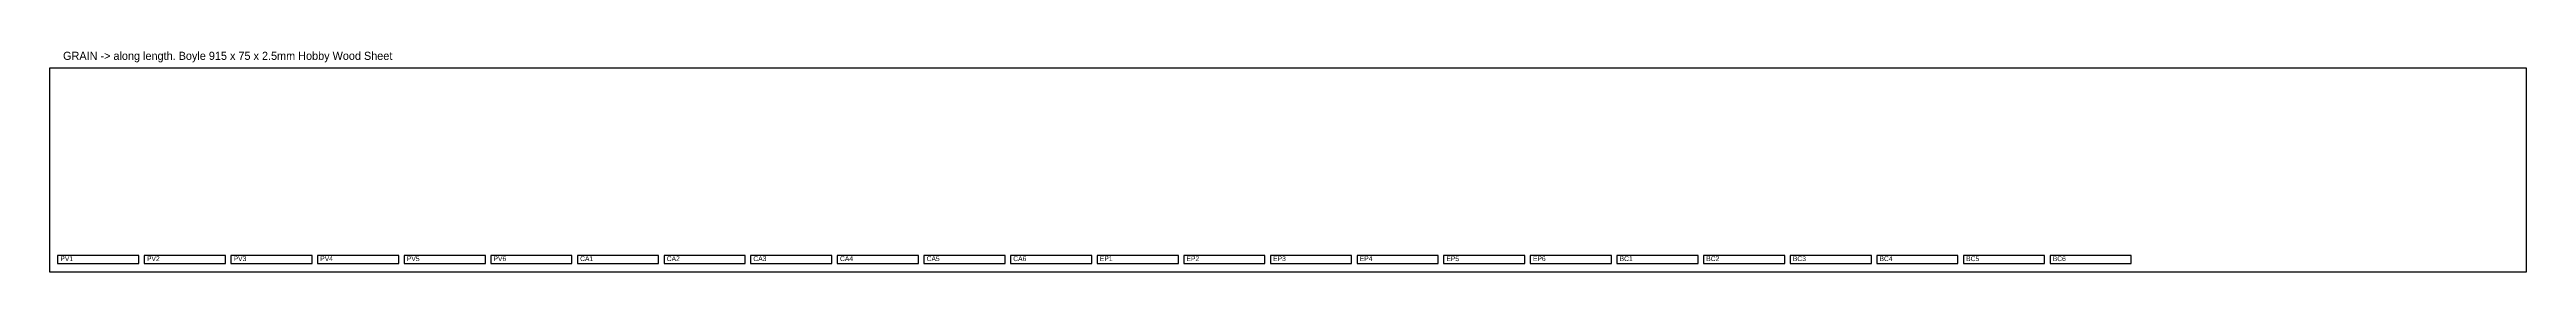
# Model space of a CAD drawing. Header units: millimetres. Extents: x 0 to 915, y 0 to 81.
import ezdxf

# ---------------------------------------------------------------- set-up
doc = ezdxf.new("R2010")
doc.units = ezdxf.units.MM
for name, color, linetype in [('CUT', 1, 'Continuous'), ('LABELS', 5, 'Continuous'), ('SHEET', 8, 'Continuous')]:
    doc.layers.add(name, color=color, linetype=linetype)

msp = doc.modelspace()

# ---------------------------------------------------------------- linework, layer by layer
at = {"layer": 'CUT'}
for points in [[(3, 3), (33, 3), (33, 6), (3, 6)], [(35, 3), (65, 3), (65, 6), (35, 6)], [(67, 3), (97, 3), (97, 6), (67, 6)], [(99, 3), (129, 3), (129, 6), (99, 6)], [(131, 3), (161, 3), (161, 6), (131, 6)], [(163, 3), (193, 3), (193, 6), (163, 6)], [(195, 3), (225, 3), (225, 6), (195, 6)], [(227, 3), (257, 3), (257, 6), (227, 6)], [(259, 3), (289, 3), (289, 6), (259, 6)], [(291, 3), (321, 3), (321, 6), (291, 6)], [(323, 3), (353, 3), (353, 6), (323, 6)], [(355, 3), (385, 3), (385, 6), (355, 6)], [(387, 3), (417, 3), (417, 6), (387, 6)], [(419, 3), (449, 3), (449, 6), (419, 6)], [(451, 3), (481, 3), (481, 6), (451, 6)], [(483, 3), (513, 3), (513, 6), (483, 6)], [(515, 3), (545, 3), (545, 6), (515, 6)], [(547, 3), (577, 3), (577, 6), (547, 6)], [(579, 3), (609, 3), (609, 6), (579, 6)], [(611, 3), (641, 3), (641, 6), (611, 6)], [(643, 3), (673, 3), (673, 6), (643, 6)], [(675, 3), (705, 3), (705, 6), (675, 6)], [(707, 3), (737, 3), (737, 6), (707, 6)], [(739, 3), (769, 3), (769, 6), (739, 6)]]:
    msp.add_lwpolyline(points, close=True, dxfattribs=at)
at = {"layer": 'SHEET'}
msp.add_lwpolyline([(0, 0), (915, 0), (915, 75), (0, 75)], close=True, dxfattribs=at)

# ---------------------------------------------------------------- texts
at = {"layer": 'LABELS'}
for s, height, p in [('GRAIN -> along length. Boyle 915 x 75 x 2.5mm Hobby Wood Sheet', 3, (5, 78)), ('PV1', 1.8, (4, 3.9)), ('PV2', 1.8, (36, 3.9)), ('PV3', 1.8, (68, 3.9)), ('PV4', 1.8, (100, 3.9)), ('PV5', 1.8, (132, 3.9)), ('PV6', 1.8, (164, 3.9)), ('CA1', 1.8, (196, 3.9)), ('CA2', 1.8, (228, 3.9)), ('CA3', 1.8, (260, 3.9)), ('CA4', 1.8, (292, 3.9)), ('CA5', 1.8, (324, 3.9)), ('CA6', 1.8, (356, 3.9)), ('EP1', 1.8, (388, 3.9)), ('EP2', 1.8, (420, 3.9)), ('EP3', 1.8, (452, 3.9)), ('EP4', 1.8, (484, 3.9)), ('EP5', 1.8, (516, 3.9)), ('EP6', 1.8, (548, 3.9)), ('BC1', 1.8, (580, 3.9)), ('BC2', 1.8, (612, 3.9)), ('BC3', 1.8, (644, 3.9)), ('BC4', 1.8, (676, 3.9)), ('BC5', 1.8, (708, 3.9)), ('BC6', 1.8, (740, 3.9))]:
    msp.add_text(s, height=height, dxfattribs=at).set_placement(p)

doc.saveas('drawing.dxf')
